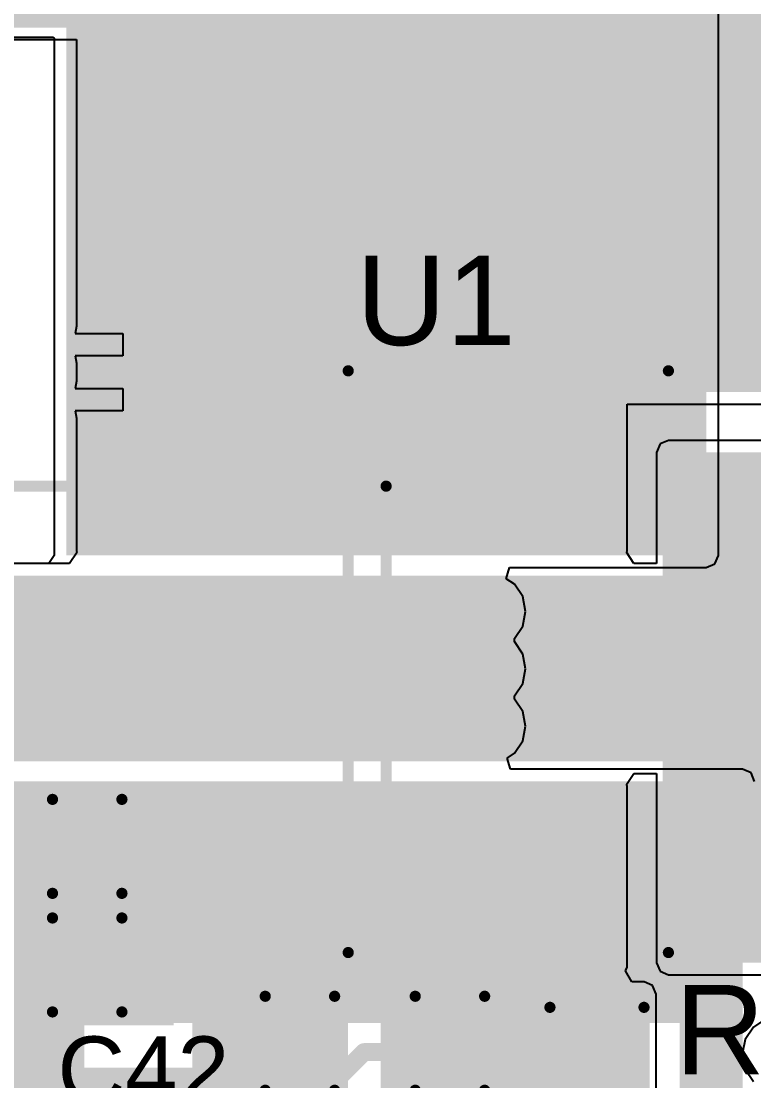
# Model space of a CAD drawing. Header units: millimetres. Extents: x -0.26 to 4.68, y -0.29 to 2.93.
# Drawn here: x 2.9698 to 3.297, y 1.8532 to 2.3268 of the extents above; entities that cross this region are included whole.
import ezdxf

# ---------------------------------------------------------------- set-up
doc = ezdxf.new("R2010")
doc.units = ezdxf.units.MM
doc.header["$MEASUREMENT"] = 0
for name, color, linetype in [('BottomLayer', 5, 'Continuous'), ('BottomSolder', 6, 'Continuous'), ('Mechanical1', 6, 'Continuous'), ('TopLayer', 1, 'Continuous'), ('TopOverlay', 2, 'Continuous'), ('TopPaste', 8, 'Continuous'), ('TopSolder', 216, 'Continuous'), ('ViaHoleLayer', 16, 'Continuous')]:
    doc.layers.add(name, color=color, linetype=linetype)
doc.styles.add('Arial', font='arial.ttf', dxfattribs={"height": 0.2})

# ---------------------------------------------------------------- blocks, each defined once
blk = doc.blocks.new('SOT__223_36')
at = {"layer": 'TopLayer'}
for points in [[(-0.0748, 0.15945), (0.0748, 0.15945), (0.0748, 0.08071), (-0.0748, 0.08071)], [(-0.12008, -0.08071), (-0.06102, -0.08071), (-0.06102, -0.15945), (-0.12008, -0.15945)], [(-0.02953, -0.08071), (0.02953, -0.08071), (0.02953, -0.15945), (-0.02953, -0.15945)], [(0.06102, -0.08071), (0.12008, -0.08071), (0.12008, -0.15945), (0.06102, -0.15945)]]:
    blk.add_hatch(color=1, dxfattribs=at).paths.add_polyline_path(points)
at = {"layer": 'TopPaste'}
for points in [[(-0.0748, 0.15945), (0.0748, 0.15945), (0.0748, 0.08071), (-0.0748, 0.08071)], [(-0.12008, -0.08071), (-0.06102, -0.08071), (-0.06102, -0.15945), (-0.12008, -0.15945)], [(-0.02953, -0.08071), (0.02953, -0.08071), (0.02953, -0.15945), (-0.02953, -0.15945)], [(0.06102, -0.08071), (0.12008, -0.08071), (0.12008, -0.15945), (0.06102, -0.15945)]]:
    blk.add_hatch(color=8, dxfattribs=at).paths.add_polyline_path(points)
at = {"layer": 'TopSolder'}
for points in [[(-0.0788, 0.16345), (0.0788, 0.16345), (0.0788, 0.07671), (-0.0788, 0.07671)], [(-0.12408, -0.07671), (-0.05702, -0.07671), (-0.05702, -0.16345), (-0.12408, -0.16345)], [(-0.03353, -0.07671), (0.03353, -0.07671), (0.03353, -0.16345), (-0.03353, -0.16345)], [(0.05702, -0.07671), (0.12408, -0.07671), (0.12408, -0.16345), (0.05702, -0.16345)]]:
    blk.add_hatch(color=216, dxfattribs=at).paths.add_polyline_path(points)
at = {"layer": 'TopOverlay'}
for points, const_width in [([(-0.13, -0.072), (-0.13, 0.071)], 0.005), ([(0.13, 0.071), (-0.13, 0.071)], 0.005), ([(0.13, -0.072), (0.13, 0.071)], 0.005), ([(0.13, -0.072), (-0.13, -0.072)], 0.005), ([(-0.132, -0.126), (-0.132, -0.116)], 0.00787), ([(-0.127, -0.121), (-0.132, -0.116)], 0.00787), ([(-0.132, -0.126), (-0.127, -0.121)], 0.00787)]:
    blk.add_lwpolyline(points, dxfattribs=dict(at, const_width=const_width))
for points, const_width in [([(-0.13125, 0.071, 1), (-0.12875, 0.071, 1)], 0.0025), ([(-0.13125, 0.071, 1), (-0.12875, 0.071, 1)], 0.0025), ([(0.12875, 0.071, 1), (0.13125, 0.071, 1)], 0.0025), ([(0.12875, 0.071, 1), (0.13125, 0.071, 1)], 0.0025), ([(-0.13125, -0.072, 1), (-0.12875, -0.072, 1)], 0.0025), ([(-0.13125, -0.072, 1), (-0.12875, -0.072, 1)], 0.0025), ([(0.12875, -0.072, 1), (0.13125, -0.072, 1)], 0.0025), ([(0.12875, -0.072, 1), (0.13125, -0.072, 1)], 0.0025), ([(-0.13397, -0.116, 1), (-0.13003, -0.116, 1)], 0.00394), ([(-0.13397, -0.116, 1), (-0.13003, -0.116, 1)], 0.00394), ([(-0.12897, -0.121, 1), (-0.12503, -0.121, 1)], 0.00394), ([(-0.12897, -0.121, 1), (-0.12503, -0.121, 1)], 0.00394), ([(-0.13397, -0.126, 1), (-0.13003, -0.126, 1)], 0.00394), ([(-0.13397, -0.126, 1), (-0.13003, -0.126, 1)], 0.00394)]:
    blk.add_lwpolyline(points, format="xyb", close=True, dxfattribs=dict(at, const_width=const_width))
blk = doc.blocks.new('R___0603_53')
at = {"layer": 'TopLayer'}
for points in [[(-0.015, 0.0175), (-0.015, -0.0175), (-0.045, -0.0175), (-0.045, 0.0175)], [(0.045, 0.0175), (0.045, -0.0175), (0.015, -0.0175), (0.015, 0.0175)]]:
    blk.add_hatch(color=1, dxfattribs=at).paths.add_polyline_path(points)
at = {"layer": 'TopPaste'}
for points in [[(-0.015, 0.0175), (-0.015, -0.0175), (-0.045, -0.0175), (-0.045, 0.0175)], [(0.045, 0.0175), (0.045, -0.0175), (0.015, -0.0175), (0.015, 0.0175)]]:
    blk.add_hatch(color=8, dxfattribs=at).paths.add_polyline_path(points)
at = {"layer": 'TopSolder'}
for points in [[(-0.011, 0.0215), (-0.011, -0.0215), (-0.049, -0.0215), (-0.049, 0.0215)], [(0.049, 0.0215), (0.049, -0.0215), (0.011, -0.0215), (0.011, 0.0215)]]:
    blk.add_hatch(color=216, dxfattribs=at).paths.add_polyline_path(points)
at = {"layer": 'TopOverlay', "const_width": 0.005}
for points in [[(-0.048, 0.021), (0.048, 0.021)], [(-0.048, 0.021), (-0.048, -0.021)], [(0.048, 0.021), (0.048, -0.021)], [(-0.048, -0.021), (0.048, -0.021)]]:
    blk.add_lwpolyline(points, dxfattribs=at)
at = {"layer": 'TopOverlay', "const_width": 0.0025}
for points in [[(-0.04925, 0.021, 1), (-0.04675, 0.021, 1)], [(-0.04925, 0.021, 1), (-0.04675, 0.021, 1)], [(0.04675, 0.021, 1), (0.04925, 0.021, 1)], [(0.04675, 0.021, 1), (0.04925, 0.021, 1)], [(-0.04925, -0.021, 1), (-0.04675, -0.021, 1)], [(-0.04925, -0.021, 1), (-0.04675, -0.021, 1)], [(0.04675, -0.021, 1), (0.04925, -0.021, 1)], [(0.04675, -0.021, 1), (0.04925, -0.021, 1)]]:
    blk.add_lwpolyline(points, format="xyb", close=True, dxfattribs=at)
blk = doc.blocks.new('1_5_____RGB_OLED_97')
at = {"layer": 'Mechanical1', "const_width": 0.005}
for points in [[(0.74, 0.11), (0.74, -1.666)], [(0.74, -1.666), (-0.74, -1.666)]]:
    blk.add_lwpolyline(points, dxfattribs=at)
at = {"layer": 'Mechanical1', "const_width": 0.0025}
blk.add_lwpolyline([(0.73875, -1.666, 1), (0.74125, -1.666, 1)], format="xyb", close=True, dxfattribs=at)
blk.add_lwpolyline([(0.73875, -1.666, 1), (0.74125, -1.666, 1)], format="xyb", close=True, dxfattribs=at)
blk = doc.blocks.new('C___0603_160')
at = {"layer": 'TopLayer'}
for points in [[(-0.015, 0.0175), (-0.015, -0.0175), (-0.045, -0.0175), (-0.045, 0.0175)], [(0.045, 0.0175), (0.045, -0.0175), (0.015, -0.0175), (0.015, 0.0175)]]:
    blk.add_hatch(color=1, dxfattribs=at).paths.add_polyline_path(points)
at = {"layer": 'TopPaste'}
for points in [[(-0.015, 0.0175), (-0.015, -0.0175), (-0.045, -0.0175), (-0.045, 0.0175)], [(0.045, 0.0175), (0.045, -0.0175), (0.015, -0.0175), (0.015, 0.0175)]]:
    blk.add_hatch(color=8, dxfattribs=at).paths.add_polyline_path(points)
at = {"layer": 'TopSolder'}
for points in [[(-0.01264, 0.01986), (-0.01264, -0.01986), (-0.04736, -0.01986), (-0.04736, 0.01986)], [(0.04736, 0.01986), (0.04736, -0.01986), (0.01264, -0.01986), (0.01264, 0.01986)]]:
    blk.add_hatch(color=216, dxfattribs=at).paths.add_polyline_path(points)
at = {"layer": 'TopOverlay', "const_width": 0.005}
for points in [[(-0.049, 0.021), (-0.018, 0.021)], [(-0.049, -0.021), (-0.049, 0.021)], [(0.018, 0.021), (0.049, 0.021)], [(0.049, -0.021), (0.049, 0.021)], [(-0.049, -0.021), (-0.018, -0.021)], [(0.018, -0.021), (0.049, -0.021)]]:
    blk.add_lwpolyline(points, dxfattribs=at)
at = {"layer": 'TopOverlay', "const_width": 0.0025}
for points in [[(-0.05025, 0.021, 1), (-0.04775, 0.021, 1)], [(-0.05025, 0.021, 1), (-0.04775, 0.021, 1)], [(-0.01925, 0.021, 1), (-0.01675, 0.021, 1)], [(0.01675, 0.021, 1), (0.01925, 0.021, 1)], [(0.04775, 0.021, 1), (0.05025, 0.021, 1)], [(0.04775, 0.021, 1), (0.05025, 0.021, 1)], [(-0.05025, -0.021, 1), (-0.04775, -0.021, 1)], [(-0.05025, -0.021, 1), (-0.04775, -0.021, 1)], [(-0.01925, -0.021, 1), (-0.01675, -0.021, 1)], [(0.01675, -0.021, 1), (0.01925, -0.021, 1)], [(0.04775, -0.021, 1), (0.05025, -0.021, 1)], [(0.04775, -0.021, 1), (0.05025, -0.021, 1)]]:
    blk.add_lwpolyline(points, format="xyb", close=True, dxfattribs=at)
blk = doc.blocks.new('C___0603_196')
at = {"layer": 'TopLayer'}
for points in [[(-0.015, 0.0175), (-0.015, -0.0175), (-0.045, -0.0175), (-0.045, 0.0175)], [(0.045, 0.0175), (0.045, -0.0175), (0.015, -0.0175), (0.015, 0.0175)]]:
    blk.add_hatch(color=1, dxfattribs=at).paths.add_polyline_path(points)
at = {"layer": 'TopPaste'}
for points in [[(-0.015, 0.0175), (-0.015, -0.0175), (-0.045, -0.0175), (-0.045, 0.0175)], [(0.045, 0.0175), (0.045, -0.0175), (0.015, -0.0175), (0.015, 0.0175)]]:
    blk.add_hatch(color=8, dxfattribs=at).paths.add_polyline_path(points)
at = {"layer": 'TopSolder'}
for points in [[(-0.01264, 0.01986), (-0.01264, -0.01986), (-0.04736, -0.01986), (-0.04736, 0.01986)], [(0.04736, 0.01986), (0.04736, -0.01986), (0.01264, -0.01986), (0.01264, 0.01986)]]:
    blk.add_hatch(color=216, dxfattribs=at).paths.add_polyline_path(points)
at = {"layer": 'TopOverlay', "const_width": 0.005}
for points in [[(-0.018, 0.021), (-0.049, 0.021)], [(-0.049, 0.021), (-0.049, -0.021)], [(0.049, 0.021), (0.018, 0.021)], [(0.049, 0.021), (0.049, -0.021)], [(-0.018, -0.021), (-0.049, -0.021)], [(0.049, -0.021), (0.018, -0.021)]]:
    blk.add_lwpolyline(points, dxfattribs=at)
at = {"layer": 'TopOverlay', "const_width": 0.0025}
for points in [[(-0.05025, 0.021, 1), (-0.04775, 0.021, 1)], [(-0.05025, 0.021, 1), (-0.04775, 0.021, 1)], [(-0.01925, 0.021, 1), (-0.01675, 0.021, 1)], [(0.01675, 0.021, 1), (0.01925, 0.021, 1)], [(0.04775, 0.021, 1), (0.05025, 0.021, 1)], [(0.04775, 0.021, 1), (0.05025, 0.021, 1)], [(-0.05025, -0.021, 1), (-0.04775, -0.021, 1)], [(-0.05025, -0.021, 1), (-0.04775, -0.021, 1)], [(-0.01925, -0.021, 1), (-0.01675, -0.021, 1)], [(0.01675, -0.021, 1), (0.01925, -0.021, 1)], [(0.04775, -0.021, 1), (0.05025, -0.021, 1)], [(0.04775, -0.021, 1), (0.05025, -0.021, 1)]]:
    blk.add_lwpolyline(points, format="xyb", close=True, dxfattribs=at)
blk = doc.blocks.new('C___0603_197')
at = {"layer": 'TopLayer'}
for points in [[(-0.015, 0.0175), (-0.015, -0.0175), (-0.045, -0.0175), (-0.045, 0.0175)], [(0.045, 0.0175), (0.045, -0.0175), (0.015, -0.0175), (0.015, 0.0175)]]:
    blk.add_hatch(color=1, dxfattribs=at).paths.add_polyline_path(points)
at = {"layer": 'TopPaste'}
for points in [[(-0.015, 0.0175), (-0.015, -0.0175), (-0.045, -0.0175), (-0.045, 0.0175)], [(0.045, 0.0175), (0.045, -0.0175), (0.015, -0.0175), (0.015, 0.0175)]]:
    blk.add_hatch(color=8, dxfattribs=at).paths.add_polyline_path(points)
at = {"layer": 'TopSolder'}
for points in [[(-0.01264, 0.01986), (-0.01264, -0.01986), (-0.04736, -0.01986), (-0.04736, 0.01986)], [(0.04736, 0.01986), (0.04736, -0.01986), (0.01264, -0.01986), (0.01264, 0.01986)]]:
    blk.add_hatch(color=216, dxfattribs=at).paths.add_polyline_path(points)
at = {"layer": 'TopOverlay', "const_width": 0.005}
for points in [[(-0.018, 0.021), (-0.049, 0.021)], [(-0.049, 0.021), (-0.049, -0.021)], [(0.049, 0.021), (0.018, 0.021)], [(0.049, 0.021), (0.049, -0.021)], [(-0.018, -0.021), (-0.049, -0.021)], [(0.049, -0.021), (0.018, -0.021)]]:
    blk.add_lwpolyline(points, dxfattribs=at)
at = {"layer": 'TopOverlay', "const_width": 0.0025}
for points in [[(-0.05025, 0.021, 1), (-0.04775, 0.021, 1)], [(-0.05025, 0.021, 1), (-0.04775, 0.021, 1)], [(-0.01925, 0.021, 1), (-0.01675, 0.021, 1)], [(0.01675, 0.021, 1), (0.01925, 0.021, 1)], [(0.04775, 0.021, 1), (0.05025, 0.021, 1)], [(0.04775, 0.021, 1), (0.05025, 0.021, 1)], [(-0.05025, -0.021, 1), (-0.04775, -0.021, 1)], [(-0.05025, -0.021, 1), (-0.04775, -0.021, 1)], [(-0.01925, -0.021, 1), (-0.01675, -0.021, 1)], [(0.01675, -0.021, 1), (0.01925, -0.021, 1)], [(0.04775, -0.021, 1), (0.05025, -0.021, 1)], [(0.04775, -0.021, 1), (0.05025, -0.021, 1)]]:
    blk.add_lwpolyline(points, format="xyb", close=True, dxfattribs=at)

msp = doc.modelspace()

# ---------------------------------------------------------------- hatches: boundary and pattern name
at = {"layer": 'BottomLayer'}
for points in [[(2.83558, 2.325), (2.984, 2.325), (2.984, 2.62), (2.83558, 2.62)], [(2.84282, 2.32595), (3.27482, 2.32595), (3.27482, 2.48495), (2.84282, 2.48495)], [(2.99, 2.088), (3.27582, 2.088), (3.27582, 2.48495), (2.99, 2.48495)], [(2.966, 1.996), (3.117, 1.996), (3.117, 2.079), (2.966, 2.079)], [(2.958, 1.879), (3.292, 1.879), (3.292, 1.987), (2.958, 1.987)], [(3.264, 1.808), (3.292, 1.808), (3.292, 1.895), (3.264, 1.895)]]:
    msp.add_hatch(color=5, dxfattribs=at).paths.add_polyline_path(points)
h = msp.add_hatch(color=5, dxfattribs=at)
edge = h.paths.add_edge_path()
edge.add_arc((3.124, 2.291), 0.01181, 0, 360)
h = msp.add_hatch(color=5, dxfattribs=at)
edge = h.paths.add_edge_path()
edge.add_arc((3.241, 2.291), 0.01181, 0, 360)
h = msp.add_hatch(color=5, dxfattribs=at)
edge = h.paths.add_edge_path()
edge.add_arc((3.01518, 2.18218), 0.01181, 0, 360)
h = msp.add_hatch(color=5, dxfattribs=at)
edge = h.paths.add_edge_path()
edge.add_arc((3.04152, 2.18218), 0.01181, 0, 360)
h = msp.add_hatch(color=5, dxfattribs=at)
edge = h.paths.add_edge_path()
edge.add_arc((3.06785, 2.18218), 0.01181, 0, 360)
h = msp.add_hatch(color=5, dxfattribs=at)
edge = h.paths.add_edge_path()
edge.add_arc((3.09418, 2.18218), 0.01181, 0, 360)
h = msp.add_hatch(color=5, dxfattribs=at)
edge = h.paths.add_edge_path()
edge.add_arc((3.01518, 2.15758), 0.01181, 0, 360)
h = msp.add_hatch(color=5, dxfattribs=at)
edge = h.paths.add_edge_path()
edge.add_arc((3.04152, 2.15758), 0.01181, 0, 360)
h = msp.add_hatch(color=5, dxfattribs=at)
edge = h.paths.add_edge_path()
edge.add_arc((3.06785, 2.15758), 0.01181, 0, 360)
h = msp.add_hatch(color=5, dxfattribs=at)
edge = h.paths.add_edge_path()
edge.add_arc((3.09418, 2.15758), 0.01181, 0, 360)
h = msp.add_hatch(color=5, dxfattribs=at)
edge = h.paths.add_edge_path()
edge.add_arc((2.985, 2.063), 0.01181, 0, 360)
h = msp.add_hatch(color=5, dxfattribs=at)
edge = h.paths.add_edge_path()
edge.add_arc((3.01, 2.063), 0.01181, 0, 360)
h = msp.add_hatch(color=5, dxfattribs=at)
edge = h.paths.add_edge_path()
edge.add_arc((3.148, 2.063), 0.01181, 0, 360)
h = msp.add_hatch(color=5, dxfattribs=at)
edge = h.paths.add_edge_path()
edge.add_arc((3.178, 2.063), 0.01181, 0, 360)
h = msp.add_hatch(color=5, dxfattribs=at)
edge = h.paths.add_edge_path()
edge.add_arc((2.985, 2.03733), 0.01181, 0, 360)
h = msp.add_hatch(color=5, dxfattribs=at)
edge = h.paths.add_edge_path()
edge.add_arc((3.01, 2.03733), 0.01181, 0, 360)
h = msp.add_hatch(color=5, dxfattribs=at)
edge = h.paths.add_edge_path()
edge.add_arc((3.148, 2.03733), 0.01181, 0, 360)
h = msp.add_hatch(color=5, dxfattribs=at)
edge = h.paths.add_edge_path()
edge.add_arc((3.178, 2.03733), 0.01181, 0, 360)
h = msp.add_hatch(color=5, dxfattribs=at)
edge = h.paths.add_edge_path()
edge.add_arc((2.985, 2.01167), 0.01181, 0, 360)
h = msp.add_hatch(color=5, dxfattribs=at)
edge = h.paths.add_edge_path()
edge.add_arc((3.01, 2.01167), 0.01181, 0, 360)
h = msp.add_hatch(color=5, dxfattribs=at)
edge = h.paths.add_edge_path()
edge.add_arc((3.148, 2.01167), 0.01181, 0, 360)
h = msp.add_hatch(color=5, dxfattribs=at)
edge = h.paths.add_edge_path()
edge.add_arc((3.178, 2.01167), 0.01181, 0, 360)
h = msp.add_hatch(color=5, dxfattribs=at)
edge = h.paths.add_edge_path()
edge.add_arc((3.029, 1.973), 0.01181, 0, 360)
h = msp.add_hatch(color=5, dxfattribs=at)
edge = h.paths.add_edge_path()
edge.add_arc((3.151, 1.974), 0.01181, 0, 360)
h = msp.add_hatch(color=5, dxfattribs=at)
edge = h.paths.add_edge_path()
edge.add_arc((3.181, 1.974), 0.01181, 0, 360)
h = msp.add_hatch(color=5, dxfattribs=at)
edge = h.paths.add_edge_path()
edge.add_arc((3.029, 1.94733), 0.01181, 0, 360)
h = msp.add_hatch(color=5, dxfattribs=at)
edge = h.paths.add_edge_path()
edge.add_arc((3.151, 1.94833), 0.01181, 0, 360)
h = msp.add_hatch(color=5, dxfattribs=at)
edge = h.paths.add_edge_path()
edge.add_arc((3.181, 1.94833), 0.01181, 0, 360)
h = msp.add_hatch(color=5, dxfattribs=at)
edge = h.paths.add_edge_path()
edge.add_arc((3.029, 1.92167), 0.01181, 0, 360)
h = msp.add_hatch(color=5, dxfattribs=at)
edge = h.paths.add_edge_path()
edge.add_arc((3.151, 1.92267), 0.01181, 0, 360)
h = msp.add_hatch(color=5, dxfattribs=at)
edge = h.paths.add_edge_path()
edge.add_arc((3.181, 1.92267), 0.01181, 0, 360)
h = msp.add_hatch(color=5, dxfattribs=at)
edge = h.paths.add_edge_path()
edge.add_arc((3.029, 1.896), 0.01181, 0, 360)
at = {"layer": 'BottomSolder'}
h = msp.add_hatch(color=6, dxfattribs=at)
edge = h.paths.add_edge_path()
edge.add_arc((3.124, 2.291), 0.00591, 0, 360)
h = msp.add_hatch(color=6, dxfattribs=at)
edge = h.paths.add_edge_path()
edge.add_arc((3.241, 2.291), 0.00591, 0, 360)
h = msp.add_hatch(color=6, dxfattribs=at)
edge = h.paths.add_edge_path()
edge.add_arc((3.01518, 2.18218), 0.00591, 0, 360)
h = msp.add_hatch(color=6, dxfattribs=at)
edge = h.paths.add_edge_path()
edge.add_arc((3.04152, 2.18218), 0.00591, 0, 360)
h = msp.add_hatch(color=6, dxfattribs=at)
edge = h.paths.add_edge_path()
edge.add_arc((3.06785, 2.18218), 0.00591, 0, 360)
h = msp.add_hatch(color=6, dxfattribs=at)
edge = h.paths.add_edge_path()
edge.add_arc((3.09418, 2.18218), 0.00591, 0, 360)
h = msp.add_hatch(color=6, dxfattribs=at)
edge = h.paths.add_edge_path()
edge.add_arc((3.01518, 2.15758), 0.00591, 0, 360)
h = msp.add_hatch(color=6, dxfattribs=at)
edge = h.paths.add_edge_path()
edge.add_arc((3.04152, 2.15758), 0.00591, 0, 360)
h = msp.add_hatch(color=6, dxfattribs=at)
edge = h.paths.add_edge_path()
edge.add_arc((3.06785, 2.15758), 0.00591, 0, 360)
h = msp.add_hatch(color=6, dxfattribs=at)
edge = h.paths.add_edge_path()
edge.add_arc((3.09418, 2.15758), 0.00591, 0, 360)
h = msp.add_hatch(color=6, dxfattribs=at)
edge = h.paths.add_edge_path()
edge.add_arc((2.985, 2.063), 0.00591, 0, 360)
h = msp.add_hatch(color=6, dxfattribs=at)
edge = h.paths.add_edge_path()
edge.add_arc((3.01, 2.063), 0.00591, 0, 360)
h = msp.add_hatch(color=6, dxfattribs=at)
edge = h.paths.add_edge_path()
edge.add_arc((3.148, 2.063), 0.00591, 0, 360)
h = msp.add_hatch(color=6, dxfattribs=at)
edge = h.paths.add_edge_path()
edge.add_arc((3.178, 2.063), 0.00591, 0, 360)
h = msp.add_hatch(color=6, dxfattribs=at)
edge = h.paths.add_edge_path()
edge.add_arc((2.985, 2.03733), 0.00591, 0, 360)
h = msp.add_hatch(color=6, dxfattribs=at)
edge = h.paths.add_edge_path()
edge.add_arc((3.01, 2.03733), 0.00591, 0, 360)
h = msp.add_hatch(color=6, dxfattribs=at)
edge = h.paths.add_edge_path()
edge.add_arc((3.148, 2.03733), 0.00591, 0, 360)
h = msp.add_hatch(color=6, dxfattribs=at)
edge = h.paths.add_edge_path()
edge.add_arc((3.178, 2.03733), 0.00591, 0, 360)
h = msp.add_hatch(color=6, dxfattribs=at)
edge = h.paths.add_edge_path()
edge.add_arc((2.985, 2.01167), 0.00591, 0, 360)
h = msp.add_hatch(color=6, dxfattribs=at)
edge = h.paths.add_edge_path()
edge.add_arc((3.01, 2.01167), 0.00591, 0, 360)
h = msp.add_hatch(color=6, dxfattribs=at)
edge = h.paths.add_edge_path()
edge.add_arc((3.148, 2.01167), 0.00591, 0, 360)
h = msp.add_hatch(color=6, dxfattribs=at)
edge = h.paths.add_edge_path()
edge.add_arc((3.178, 2.01167), 0.00591, 0, 360)
h = msp.add_hatch(color=6, dxfattribs=at)
edge = h.paths.add_edge_path()
edge.add_arc((3.151, 1.974), 0.00591, 0, 360)
h = msp.add_hatch(color=6, dxfattribs=at)
edge = h.paths.add_edge_path()
edge.add_arc((3.181, 1.974), 0.00591, 0, 360)
h = msp.add_hatch(color=6, dxfattribs=at)
edge = h.paths.add_edge_path()
edge.add_arc((3.029, 1.973), 0.00591, 0, 360)
h = msp.add_hatch(color=6, dxfattribs=at)
edge = h.paths.add_edge_path()
edge.add_arc((3.029, 1.94733), 0.00591, 0, 360)
h = msp.add_hatch(color=6, dxfattribs=at)
edge = h.paths.add_edge_path()
edge.add_arc((3.151, 1.94833), 0.00591, 0, 360)
h = msp.add_hatch(color=6, dxfattribs=at)
edge = h.paths.add_edge_path()
edge.add_arc((3.181, 1.94833), 0.00591, 0, 360)
h = msp.add_hatch(color=6, dxfattribs=at)
edge = h.paths.add_edge_path()
edge.add_arc((3.029, 1.92167), 0.00591, 0, 360)
h = msp.add_hatch(color=6, dxfattribs=at)
edge = h.paths.add_edge_path()
edge.add_arc((3.151, 1.92267), 0.00591, 0, 360)
h = msp.add_hatch(color=6, dxfattribs=at)
edge = h.paths.add_edge_path()
edge.add_arc((3.181, 1.92267), 0.00591, 0, 360)
h = msp.add_hatch(color=6, dxfattribs=at)
edge = h.paths.add_edge_path()
edge.add_arc((3.029, 1.896), 0.00591, 0, 360)
at = {"layer": 'TopLayer'}
for points in [[(2.76982, 2.32395), (3.03182, 2.32395), (3.03182, 2.68395), (2.76982, 2.68395)], [(3, 2.161), (3.55782, 2.161), (3.55782, 2.68395), (3, 2.68395)], [(3, 2.08995), (3.235, 2.08995), (3.235, 2.21495), (3, 2.21495)], [(3.259, 1.90595), (3.525, 1.90595), (3.525, 2.134), (3.259, 2.134)], [(2.962, 1.996), (3.303, 1.996), (3.303, 2.079), (2.962, 2.079)], [(3.02782, 1.99595), (3.30982, 1.99595), (3.30982, 2.07095), (3.02782, 2.07095)], [(2.97882, 1.904), (3.235, 1.904), (3.235, 1.98495), (2.97882, 1.98495)], [(2.97882, 1.878), (3.038, 1.878), (3.038, 1.91795), (2.97882, 1.91795)], [(3.04621, 1.78895), (3.10221, 1.78895), (3.10221, 1.89195), (3.04621, 1.89195)], [(3.09782, 1.84095), (3.11582, 1.84095), (3.11582, 1.89195), (3.09782, 1.89195)], [(3.13282, 1.78895), (3.18882, 1.78895), (3.18882, 1.89195), (3.13282, 1.89195)], [(3.133, 1.848), (3.248, 1.848), (3.248, 1.89195), (3.133, 1.89195)], [(2.90082, 1.78895), (3.10221, 1.78895), (3.10221, 1.859), (2.90082, 1.859)]]:
    msp.add_hatch(color=1, dxfattribs=at).paths.add_polyline_path(points)
h = msp.add_hatch(color=1, dxfattribs=at)
edge = h.paths.add_edge_path()
edge.add_arc((3.124, 2.291), 0.01181, 0, 360)
h = msp.add_hatch(color=1, dxfattribs=at)
edge = h.paths.add_edge_path()
edge.add_arc((3.241, 2.291), 0.01181, 0, 360)
h = msp.add_hatch(color=1, dxfattribs=at)
edge = h.paths.add_edge_path()
edge.add_arc((3.01518, 2.18218), 0.01181, 0, 360)
h = msp.add_hatch(color=1, dxfattribs=at)
edge = h.paths.add_edge_path()
edge.add_arc((3.04152, 2.18218), 0.01181, 0, 360)
h = msp.add_hatch(color=1, dxfattribs=at)
edge = h.paths.add_edge_path()
edge.add_arc((3.06785, 2.18218), 0.01181, 0, 360)
h = msp.add_hatch(color=1, dxfattribs=at)
edge = h.paths.add_edge_path()
edge.add_arc((3.09418, 2.18218), 0.01181, 0, 360)
h = msp.add_hatch(color=1, dxfattribs=at)
edge = h.paths.add_edge_path()
edge.add_arc((3.01518, 2.15758), 0.01181, 0, 360)
h = msp.add_hatch(color=1, dxfattribs=at)
edge = h.paths.add_edge_path()
edge.add_arc((3.04152, 2.15758), 0.01181, 0, 360)
h = msp.add_hatch(color=1, dxfattribs=at)
edge = h.paths.add_edge_path()
edge.add_arc((3.06785, 2.15758), 0.01181, 0, 360)
h = msp.add_hatch(color=1, dxfattribs=at)
edge = h.paths.add_edge_path()
edge.add_arc((3.09418, 2.15758), 0.01181, 0, 360)
h = msp.add_hatch(color=1, dxfattribs=at)
edge = h.paths.add_edge_path()
edge.add_arc((2.985, 2.063), 0.01181, 0, 360)
h = msp.add_hatch(color=1, dxfattribs=at)
edge = h.paths.add_edge_path()
edge.add_arc((3.01, 2.063), 0.01181, 0, 360)
h = msp.add_hatch(color=1, dxfattribs=at)
edge = h.paths.add_edge_path()
edge.add_arc((3.148, 2.063), 0.01181, 0, 360)
h = msp.add_hatch(color=1, dxfattribs=at)
edge = h.paths.add_edge_path()
edge.add_arc((3.178, 2.063), 0.01181, 0, 360)
h = msp.add_hatch(color=1, dxfattribs=at)
edge = h.paths.add_edge_path()
edge.add_arc((2.985, 2.03733), 0.01181, 0, 360)
h = msp.add_hatch(color=1, dxfattribs=at)
edge = h.paths.add_edge_path()
edge.add_arc((3.01, 2.03733), 0.01181, 0, 360)
h = msp.add_hatch(color=1, dxfattribs=at)
edge = h.paths.add_edge_path()
edge.add_arc((3.148, 2.03733), 0.01181, 0, 360)
h = msp.add_hatch(color=1, dxfattribs=at)
edge = h.paths.add_edge_path()
edge.add_arc((3.178, 2.03733), 0.01181, 0, 360)
h = msp.add_hatch(color=1, dxfattribs=at)
edge = h.paths.add_edge_path()
edge.add_arc((2.985, 2.01167), 0.01181, 0, 360)
h = msp.add_hatch(color=1, dxfattribs=at)
edge = h.paths.add_edge_path()
edge.add_arc((3.01, 2.01167), 0.01181, 0, 360)
h = msp.add_hatch(color=1, dxfattribs=at)
edge = h.paths.add_edge_path()
edge.add_arc((3.148, 2.01167), 0.01181, 0, 360)
h = msp.add_hatch(color=1, dxfattribs=at)
edge = h.paths.add_edge_path()
edge.add_arc((3.178, 2.01167), 0.01181, 0, 360)
h = msp.add_hatch(color=1, dxfattribs=at)
edge = h.paths.add_edge_path()
edge.add_arc((3.029, 1.973), 0.01181, 0, 360)
h = msp.add_hatch(color=1, dxfattribs=at)
edge = h.paths.add_edge_path()
edge.add_arc((3.151, 1.974), 0.01181, 0, 360)
h = msp.add_hatch(color=1, dxfattribs=at)
edge = h.paths.add_edge_path()
edge.add_arc((3.181, 1.974), 0.01181, 0, 360)
h = msp.add_hatch(color=1, dxfattribs=at)
edge = h.paths.add_edge_path()
edge.add_arc((3.029, 1.94733), 0.01181, 0, 360)
h = msp.add_hatch(color=1, dxfattribs=at)
edge = h.paths.add_edge_path()
edge.add_arc((3.151, 1.94833), 0.01181, 0, 360)
h = msp.add_hatch(color=1, dxfattribs=at)
edge = h.paths.add_edge_path()
edge.add_arc((3.181, 1.94833), 0.01181, 0, 360)
h = msp.add_hatch(color=1, dxfattribs=at)
edge = h.paths.add_edge_path()
edge.add_arc((3.029, 1.92167), 0.01181, 0, 360)
h = msp.add_hatch(color=1, dxfattribs=at)
edge = h.paths.add_edge_path()
edge.add_arc((3.151, 1.92267), 0.01181, 0, 360)
h = msp.add_hatch(color=1, dxfattribs=at)
edge = h.paths.add_edge_path()
edge.add_arc((3.181, 1.92267), 0.01181, 0, 360)
h = msp.add_hatch(color=1, dxfattribs=at)
edge = h.paths.add_edge_path()
edge.add_arc((3.029, 1.896), 0.01181, 0, 360)
at = {"layer": 'TopSolder'}
h = msp.add_hatch(color=216, dxfattribs=at)
edge = h.paths.add_edge_path()
edge.add_arc((3.124, 2.291), 0.00591, 0, 360)
h = msp.add_hatch(color=216, dxfattribs=at)
edge = h.paths.add_edge_path()
edge.add_arc((3.241, 2.291), 0.00591, 0, 360)
h = msp.add_hatch(color=216, dxfattribs=at)
edge = h.paths.add_edge_path()
edge.add_arc((3.01518, 2.18218), 0.00591, 0, 360)
h = msp.add_hatch(color=216, dxfattribs=at)
edge = h.paths.add_edge_path()
edge.add_arc((3.04152, 2.18218), 0.00591, 0, 360)
h = msp.add_hatch(color=216, dxfattribs=at)
edge = h.paths.add_edge_path()
edge.add_arc((3.06785, 2.18218), 0.00591, 0, 360)
h = msp.add_hatch(color=216, dxfattribs=at)
edge = h.paths.add_edge_path()
edge.add_arc((3.09418, 2.18218), 0.00591, 0, 360)
h = msp.add_hatch(color=216, dxfattribs=at)
edge = h.paths.add_edge_path()
edge.add_arc((3.01518, 2.15758), 0.00591, 0, 360)
h = msp.add_hatch(color=216, dxfattribs=at)
edge = h.paths.add_edge_path()
edge.add_arc((3.04152, 2.15758), 0.00591, 0, 360)
h = msp.add_hatch(color=216, dxfattribs=at)
edge = h.paths.add_edge_path()
edge.add_arc((3.06785, 2.15758), 0.00591, 0, 360)
h = msp.add_hatch(color=216, dxfattribs=at)
edge = h.paths.add_edge_path()
edge.add_arc((3.09418, 2.15758), 0.00591, 0, 360)
h = msp.add_hatch(color=216, dxfattribs=at)
edge = h.paths.add_edge_path()
edge.add_arc((2.985, 2.063), 0.00591, 0, 360)
h = msp.add_hatch(color=216, dxfattribs=at)
edge = h.paths.add_edge_path()
edge.add_arc((3.01, 2.063), 0.00591, 0, 360)
h = msp.add_hatch(color=216, dxfattribs=at)
edge = h.paths.add_edge_path()
edge.add_arc((3.148, 2.063), 0.00591, 0, 360)
h = msp.add_hatch(color=216, dxfattribs=at)
edge = h.paths.add_edge_path()
edge.add_arc((3.178, 2.063), 0.00591, 0, 360)
h = msp.add_hatch(color=216, dxfattribs=at)
edge = h.paths.add_edge_path()
edge.add_arc((2.985, 2.03733), 0.00591, 0, 360)
h = msp.add_hatch(color=216, dxfattribs=at)
edge = h.paths.add_edge_path()
edge.add_arc((3.01, 2.03733), 0.00591, 0, 360)
h = msp.add_hatch(color=216, dxfattribs=at)
edge = h.paths.add_edge_path()
edge.add_arc((3.148, 2.03733), 0.00591, 0, 360)
h = msp.add_hatch(color=216, dxfattribs=at)
edge = h.paths.add_edge_path()
edge.add_arc((3.178, 2.03733), 0.00591, 0, 360)
h = msp.add_hatch(color=216, dxfattribs=at)
edge = h.paths.add_edge_path()
edge.add_arc((2.985, 2.01167), 0.00591, 0, 360)
h = msp.add_hatch(color=216, dxfattribs=at)
edge = h.paths.add_edge_path()
edge.add_arc((3.01, 2.01167), 0.00591, 0, 360)
h = msp.add_hatch(color=216, dxfattribs=at)
edge = h.paths.add_edge_path()
edge.add_arc((3.148, 2.01167), 0.00591, 0, 360)
h = msp.add_hatch(color=216, dxfattribs=at)
edge = h.paths.add_edge_path()
edge.add_arc((3.178, 2.01167), 0.00591, 0, 360)
h = msp.add_hatch(color=216, dxfattribs=at)
edge = h.paths.add_edge_path()
edge.add_arc((3.151, 1.974), 0.00591, 0, 360)
h = msp.add_hatch(color=216, dxfattribs=at)
edge = h.paths.add_edge_path()
edge.add_arc((3.181, 1.974), 0.00591, 0, 360)
h = msp.add_hatch(color=216, dxfattribs=at)
edge = h.paths.add_edge_path()
edge.add_arc((3.029, 1.973), 0.00591, 0, 360)
h = msp.add_hatch(color=216, dxfattribs=at)
edge = h.paths.add_edge_path()
edge.add_arc((3.029, 1.94733), 0.00591, 0, 360)
h = msp.add_hatch(color=216, dxfattribs=at)
edge = h.paths.add_edge_path()
edge.add_arc((3.151, 1.94833), 0.00591, 0, 360)
h = msp.add_hatch(color=216, dxfattribs=at)
edge = h.paths.add_edge_path()
edge.add_arc((3.181, 1.94833), 0.00591, 0, 360)
h = msp.add_hatch(color=216, dxfattribs=at)
edge = h.paths.add_edge_path()
edge.add_arc((3.029, 1.92167), 0.00591, 0, 360)
h = msp.add_hatch(color=216, dxfattribs=at)
edge = h.paths.add_edge_path()
edge.add_arc((3.151, 1.92267), 0.00591, 0, 360)
h = msp.add_hatch(color=216, dxfattribs=at)
edge = h.paths.add_edge_path()
edge.add_arc((3.181, 1.92267), 0.00591, 0, 360)
h = msp.add_hatch(color=216, dxfattribs=at)
edge = h.paths.add_edge_path()
edge.add_arc((3.029, 1.896), 0.00591, 0, 360)
at = {"layer": 'ViaHoleLayer'}
h = msp.add_hatch(color=16, dxfattribs=at)
edge = h.paths.add_edge_path()
edge.add_arc((3.124, 2.291), 0.00591, 0, 360)
h = msp.add_hatch(color=16, dxfattribs=at)
edge = h.paths.add_edge_path()
edge.add_arc((3.241, 2.291), 0.00591, 0, 360)
h = msp.add_hatch(color=16, dxfattribs=at)
edge = h.paths.add_edge_path()
edge.add_arc((3.01518, 2.18218), 0.00591, 0, 360)
h = msp.add_hatch(color=16, dxfattribs=at)
edge = h.paths.add_edge_path()
edge.add_arc((3.04152, 2.18218), 0.00591, 0, 360)
h = msp.add_hatch(color=16, dxfattribs=at)
edge = h.paths.add_edge_path()
edge.add_arc((3.06785, 2.18218), 0.00591, 0, 360)
h = msp.add_hatch(color=16, dxfattribs=at)
edge = h.paths.add_edge_path()
edge.add_arc((3.09418, 2.18218), 0.00591, 0, 360)
h = msp.add_hatch(color=16, dxfattribs=at)
edge = h.paths.add_edge_path()
edge.add_arc((3.01518, 2.15758), 0.00591, 0, 360)
h = msp.add_hatch(color=16, dxfattribs=at)
edge = h.paths.add_edge_path()
edge.add_arc((3.04152, 2.15758), 0.00591, 0, 360)
h = msp.add_hatch(color=16, dxfattribs=at)
edge = h.paths.add_edge_path()
edge.add_arc((3.06785, 2.15758), 0.00591, 0, 360)
h = msp.add_hatch(color=16, dxfattribs=at)
edge = h.paths.add_edge_path()
edge.add_arc((3.09418, 2.15758), 0.00591, 0, 360)
h = msp.add_hatch(color=16, dxfattribs=at)
edge = h.paths.add_edge_path()
edge.add_arc((2.985, 2.063), 0.00591, 0, 360)
h = msp.add_hatch(color=16, dxfattribs=at)
edge = h.paths.add_edge_path()
edge.add_arc((3.01, 2.063), 0.00591, 0, 360)
h = msp.add_hatch(color=16, dxfattribs=at)
edge = h.paths.add_edge_path()
edge.add_arc((3.148, 2.063), 0.00591, 0, 360)
h = msp.add_hatch(color=16, dxfattribs=at)
edge = h.paths.add_edge_path()
edge.add_arc((3.178, 2.063), 0.00591, 0, 360)
h = msp.add_hatch(color=16, dxfattribs=at)
edge = h.paths.add_edge_path()
edge.add_arc((2.985, 2.03733), 0.00591, 0, 360)
h = msp.add_hatch(color=16, dxfattribs=at)
edge = h.paths.add_edge_path()
edge.add_arc((3.01, 2.03733), 0.00591, 0, 360)
h = msp.add_hatch(color=16, dxfattribs=at)
edge = h.paths.add_edge_path()
edge.add_arc((3.148, 2.03733), 0.00591, 0, 360)
h = msp.add_hatch(color=16, dxfattribs=at)
edge = h.paths.add_edge_path()
edge.add_arc((3.178, 2.03733), 0.00591, 0, 360)
h = msp.add_hatch(color=16, dxfattribs=at)
edge = h.paths.add_edge_path()
edge.add_arc((2.985, 2.01167), 0.00591, 0, 360)
h = msp.add_hatch(color=16, dxfattribs=at)
edge = h.paths.add_edge_path()
edge.add_arc((3.01, 2.01167), 0.00591, 0, 360)
h = msp.add_hatch(color=16, dxfattribs=at)
edge = h.paths.add_edge_path()
edge.add_arc((3.148, 2.01167), 0.00591, 0, 360)
h = msp.add_hatch(color=16, dxfattribs=at)
edge = h.paths.add_edge_path()
edge.add_arc((3.178, 2.01167), 0.00591, 0, 360)
h = msp.add_hatch(color=16, dxfattribs=at)
edge = h.paths.add_edge_path()
edge.add_arc((3.151, 1.974), 0.00591, 0, 360)
h = msp.add_hatch(color=16, dxfattribs=at)
edge = h.paths.add_edge_path()
edge.add_arc((3.181, 1.974), 0.00591, 0, 360)
h = msp.add_hatch(color=16, dxfattribs=at)
edge = h.paths.add_edge_path()
edge.add_arc((3.029, 1.973), 0.00591, 0, 360)
h = msp.add_hatch(color=16, dxfattribs=at)
edge = h.paths.add_edge_path()
edge.add_arc((3.029, 1.94733), 0.00591, 0, 360)
h = msp.add_hatch(color=16, dxfattribs=at)
edge = h.paths.add_edge_path()
edge.add_arc((3.151, 1.94833), 0.00591, 0, 360)
h = msp.add_hatch(color=16, dxfattribs=at)
edge = h.paths.add_edge_path()
edge.add_arc((3.181, 1.94833), 0.00591, 0, 360)
h = msp.add_hatch(color=16, dxfattribs=at)
edge = h.paths.add_edge_path()
edge.add_arc((3.029, 1.92167), 0.00591, 0, 360)
h = msp.add_hatch(color=16, dxfattribs=at)
edge = h.paths.add_edge_path()
edge.add_arc((3.151, 1.92267), 0.00591, 0, 360)
h = msp.add_hatch(color=16, dxfattribs=at)
edge = h.paths.add_edge_path()
edge.add_arc((3.181, 1.92267), 0.00591, 0, 360)
h = msp.add_hatch(color=16, dxfattribs=at)
edge = h.paths.add_edge_path()
edge.add_arc((3.029, 1.896), 0.00591, 0, 360)

# ---------------------------------------------------------------- linework, layer by layer
at = {"layer": 'BottomLayer'}
for p, q in [((3.28123, 2.088), (3.28123, 2.48495)), ((2.83558, 2.31959), (2.984, 2.31959)), ((2.984, 2.31959), (2.98459, 2.3192)), ((2.98459, 2.3192), (2.98459, 2.088)), ((2.98219, 2.08441), (2.966, 2.08441)), ((2.98459, 2.088), (2.98219, 2.08441)), ((3.27582, 2.08259), (3.27965, 2.08417)), ((3.27965, 2.08417), (3.28123, 2.088)), ((3.18643, 2.07759), (3.18794, 2.08259)), ((3.18794, 2.08259), (3.27582, 2.08259)), ((3.19012, 2.07512), (3.18643, 2.07759)), ((3.19384, 2.06956), (3.19012, 2.07512)), ((3.19514, 2.063), (3.19384, 2.06956)), ((3.19384, 2.05644), (3.19514, 2.063)), ((3.19012, 2.05088), (3.19384, 2.05644)), ((3.19012, 2.04945), (3.19012, 2.05088)), ((3.19384, 2.04389), (3.19012, 2.04945)), ((3.19514, 2.03733), (3.19384, 2.04389)), ((3.19384, 2.03077), (3.19514, 2.03733)), ((3.19012, 2.02521), (3.19384, 2.03077)), ((3.19012, 2.02379), (3.19012, 2.02521)), ((3.19384, 2.01823), (3.19012, 2.02379)), ((3.19514, 2.01167), (3.19384, 2.01823)), ((3.19384, 2.00511), (3.19514, 2.01167)), ((3.19012, 1.99955), (3.19384, 2.00511)), ((3.18693, 1.99741), (3.19012, 1.99955)), ((3.18844, 1.99241), (3.18693, 1.99741)), ((3.292, 1.99241), (3.18844, 1.99241)), ((3.29583, 1.99083), (3.292, 1.99241)), ((3.29741, 1.987), (3.29583, 1.99083))]:
    msp.add_line(p, q, dxfattribs=at)
for points, const_width in [([(3.04682, 2.15758), (3.04682, 2.19295)], 0.04), ([(3.04782, 2.19295), (3.04982, 2.19495)], 0.04), ([(3.018, 2.12875), (3.04682, 2.15758)], 0.04), ([(3.039, 1.966), (3.14, 1.966)], 0.035), ([(3.14, 1.966), (3.18217, 1.92383)], 0.035), ([(2.978, 1.604), (2.978, 1.944)], 0.04), ([(3.18217, 1.92383), (3.18917, 1.92383)], 0.035), ([(3.10282, 1.84582), (3.123, 1.866)], 0.008), ([(3.123, 1.866), (3.213, 1.866)], 0.008), ([(3.213, 1.866), (3.227, 1.852)], 0.008), ([(3.227, 1.782), (3.227, 1.852)], 0.008)]:
    msp.add_lwpolyline(points, dxfattribs=dict(at, const_width=const_width))
for points, const_width in [([(3.03682, 2.19295, 1), (3.05682, 2.19295, 1)], 0.02), ([(3.03782, 2.19295, 1), (3.05782, 2.19295, 1)], 0.02), ([(3.03982, 2.19495, 1), (3.05982, 2.19495, 1)], 0.02), ([(3.03682, 2.15758, 1), (3.05682, 2.15758, 1)], 0.02), ([(3.03682, 2.15758, 1), (3.05682, 2.15758, 1)], 0.02), ([(3.008, 2.12875, 1), (3.028, 2.12875, 1)], 0.02), ([(3.03025, 1.966, 1), (3.04775, 1.966, 1)], 0.0175), ([(3.13125, 1.966, 1), (3.14875, 1.966, 1)], 0.0175), ([(3.13125, 1.966, 1), (3.14875, 1.966, 1)], 0.0175), ([(2.968, 1.944, 1), (2.988, 1.944, 1)], 0.02), ([(3.17342, 1.92383, 1), (3.19092, 1.92383, 1)], 0.0175), ([(3.17342, 1.92383, 1), (3.19092, 1.92383, 1)], 0.0175), ([(3.18042, 1.92383, 1), (3.19792, 1.92383, 1)], 0.0175), ([(3.121, 1.866, 1), (3.125, 1.866, 1)], 0.004), ([(3.121, 1.866, 1), (3.125, 1.866, 1)], 0.004), ([(3.211, 1.866, 1), (3.215, 1.866, 1)], 0.004), ([(3.211, 1.866, 1), (3.215, 1.866, 1)], 0.004), ([(3.225, 1.852, 1), (3.229, 1.852, 1)], 0.004), ([(3.225, 1.852, 1), (3.229, 1.852, 1)], 0.004)]:
    msp.add_lwpolyline(points, format="xyb", close=True, dxfattribs=dict(at, const_width=const_width))
at = {"layer": 'TopLayer'}
for p, q in [((2.83042, 2.31854), (2.99459, 2.31854)), ((2.99459, 2.31854), (2.99459, 2.21495)), ((2.99459, 2.21495), (2.99459, 2.19043)), ((2.99459, 2.19043), (2.99394, 2.18718)), ((2.99394, 2.18718), (3.01518, 2.18718)), ((3.01518, 2.18718), (3.01518, 2.17718)), ((3.01518, 2.17718), (2.99394, 2.17718)), ((2.99394, 2.17718), (2.99459, 2.17393)), ((2.99459, 2.17393), (2.99459, 2.16583)), ((2.99459, 2.16583), (2.99394, 2.16258)), ((2.99394, 2.16258), (3.01518, 2.16258)), ((3.01518, 2.16258), (3.01518, 2.15258)), ((3.24041, 2.08995), (3.24041, 2.15559)), ((3.24041, 2.15559), (3.53959, 2.15559)), ((3.01518, 2.15258), (2.99394, 2.15258)), ((2.99394, 2.15258), (2.99459, 2.14933)), ((2.99459, 2.14933), (2.99459, 2.08995)), ((3.25517, 2.13783), (3.25359, 2.134)), ((3.259, 2.13941), (3.25517, 2.13783)), ((3.525, 2.13941), (3.259, 2.13941)), ((3.25359, 2.134), (3.25359, 2.08441)), ((2.99481, 2.08941), (2.99147, 2.08441)), ((2.99459, 2.08995), (2.99481, 2.08941)), ((3.24019, 2.08941), (3.24041, 2.08995)), ((3.24353, 2.08441), (3.24019, 2.08941)), ((2.99147, 2.08441), (2.962, 2.08441)), ((3.25359, 2.08441), (3.24353, 2.08441)), ((3.24017, 1.98554), (3.24351, 1.99054)), ((3.24351, 1.99054), (3.25359, 1.99054)), ((3.25359, 1.99054), (3.25359, 1.90595)), ((3.24041, 1.98495), (3.24017, 1.98554)), ((3.24041, 1.904), (3.24041, 1.98495)), ((3.23973, 1.90236), (3.24041, 1.904)), ((3.25359, 1.90595), (3.25517, 1.90212)), ((3.24255, 1.89736), (3.23973, 1.90236)), ((3.25517, 1.90212), (3.259, 1.90054)), ((3.259, 1.90054), (3.525, 1.90054)), ((3.248, 1.89736), (3.24255, 1.89736)), ((3.25183, 1.89578), (3.248, 1.89736)), ((3.25341, 1.89195), (3.25183, 1.89578)), ((3.25341, 1.848), (3.25341, 1.89195)), ((3.30244, 1.88084), (3.29688, 1.87712)), ((3.29688, 1.87712), (3.29316, 1.87156)), ((3.29316, 1.87156), (3.29186, 1.865)), ((3.29186, 1.865), (3.29316, 1.85844)), ((3.29316, 1.85844), (3.29688, 1.85288))]:
    msp.add_line(p, q, dxfattribs=at)
for points, const_width in [([(3.05832, 2.031), (3.06782, 2.0405)], 0.04), ([(2.295, 2.031), (3.05832, 2.031)], 0.05)]:
    msp.add_lwpolyline(points, dxfattribs=dict(at, const_width=const_width))
for points, const_width in [([(3.05782, 2.0405, 1), (3.07782, 2.0405, 1)], 0.02), ([(3.04582, 2.031, 1), (3.07082, 2.031, 1)], 0.025), ([(3.04832, 2.031, 1), (3.06832, 2.031, 1)], 0.02)]:
    msp.add_lwpolyline(points, format="xyb", close=True, dxfattribs=dict(at, const_width=const_width))

# ---------------------------------------------------------------- block references
for name, p, rotation in [('SOT__223_36', (3.1879, 2.0405), 270), ('1_5_____RGB_OLED_97', (1.46682, 1.37895), 90), ('C___0603_196', (2.96582, 1.95795), 180), ('C___0603_197', (2.96582, 1.90495), 180), ('R___0603_53', (3.227, 1.838), 90)]:
    msp.add_blockref(name, p, dxfattribs=dict(rotation=rotation))
msp.add_blockref('C___0603_160', (3.12782, 1.86995))

# ---------------------------------------------------------------- texts
at = {"layer": 'TopOverlay', "style": 'Arial'}
for s, height, p in [('U1', 0.04, (3.11934, 2.18201)), ('R35', 0.04, (3.26168, 1.85601)), ('C42', 0.03, (2.98601, 1.843))]:
    msp.add_text(s, height=height, dxfattribs=at).set_placement(p)

doc.saveas('drawing.dxf')
